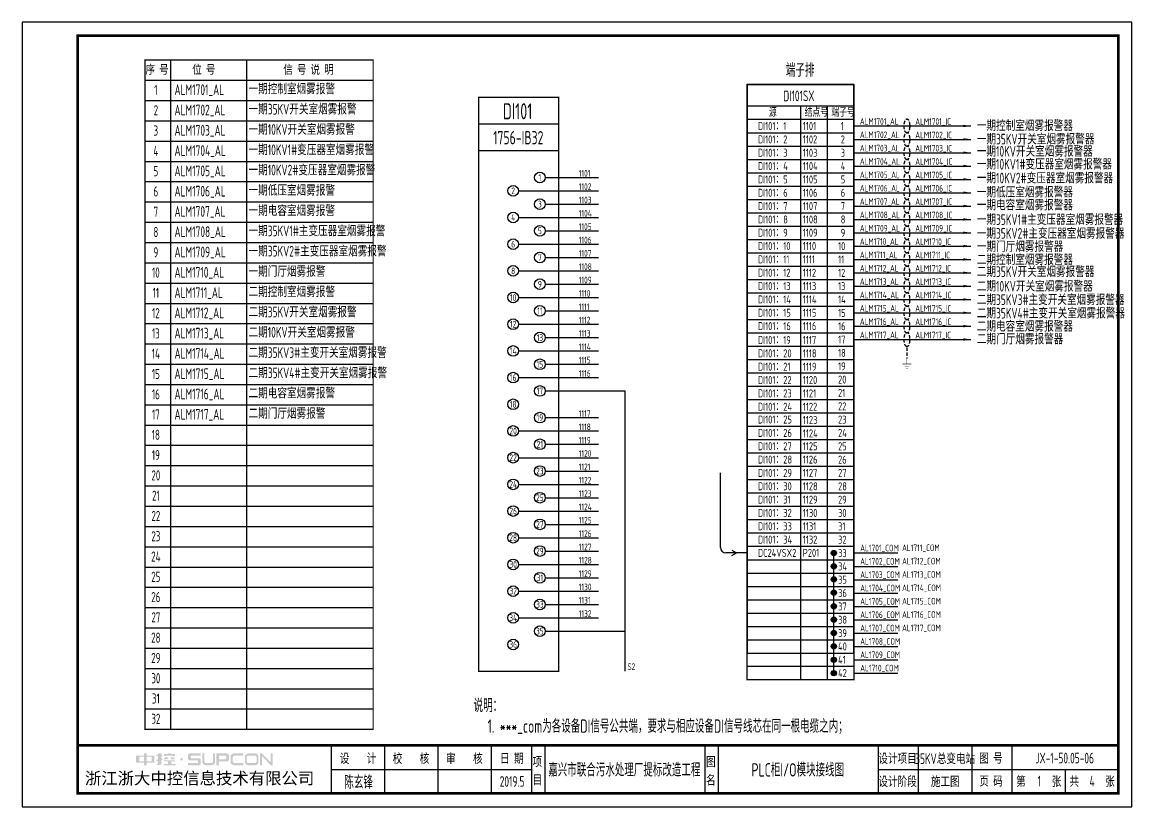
# Model space of a CAD drawing. Header units: millimetres. Extents: x 30557 to 235556, y -116603 to -73383.
# Drawn here: x 206450 to 210608, y -79651 to -76711 of the extents above; entities that cross this region are included whole.
import ezdxf
from ezdxf.enums import TextEntityAlignment as Align

# ---------------------------------------------------------------- set-up
doc = ezdxf.new("R2010")
doc.units = ezdxf.units.MM
doc.linetypes.add('DASHED2', pattern=[0.375, 0.25, -0.125])
doc.layers.add('1', color=3, linetype='Continuous')
doc.layers.add('符号层', color=3, linetype='Continuous')
doc.layers.add('_Drawing', color=7, linetype='Continuous', lineweight=25)
doc.styles.add('supcon', font='sceie.shx', dxfattribs={"width": 0.75, "height": 40, "bigfont": 'sceic.shx'})
doc.styles.add('Title', font='', dxfattribs={"height": 45})
doc.styles.get('Title').set_extended_font_data('SimHei')

# ---------------------------------------------------------------- blocks, each defined once
blk = doc.blocks.new('中控·SUPCON')
at = {"linetype": 'Continuous'}
h = blk.add_hatch(color=2, dxfattribs=at)
h.dxf.hatch_style = 1
h.paths.add_polyline_path([(34, 33), (20, 33), (20, 37), (15, 37), (15, 36), (15, 33), (0, 33), (0, 20), (13, 20), (15, 20), (15, 15), (20, 15), (20, 20), (22, 20), (34, 20)])
h.paths.add_polyline_path([(20, 30), (20, 31), (29, 31), (29, 22), (20, 22)], flags=16)
h.paths.add_polyline_path([(15, 30), (15, 22), (6, 22), (6, 31), (15, 31)], flags=16)
h.paths.add_polyline_path([(47, 32), (49, 32), (49, 35), (47, 35), (47, 37), (41, 37), (41, 35), (38, 35), (38, 32), (41, 32), (41, 25.8), (38, 25), (38, 22), (41, 22.8), (41, 18.3), (39, 17), (39, 15), (47, 16), (47, 24.5), (49, 25), (49, 28), (47, 27.5)])
h.paths.add_polyline_path([(61, 30), (55, 30), (52, 28), (52, 26), (58, 26)])
h.paths.add_polyline_path([(73, 28), (71, 28), (70, 30), (64, 30), (66, 26), (73, 26)])
h.paths.add_polyline_path([(73, 36), (64.6, 36), (64.6, 37), (60.4, 37), (60.4, 36), (52, 36), (52, 32), (56.8, 32), (56.8, 33.1), (68.2, 33.1), (68.2, 32), (73, 32)])
h.paths.add_polyline_path([(66, 22), (73, 22), (73, 24), (52, 24), (52, 22), (60, 22), (60, 17), (52, 17), (52, 15), (74, 15), (74, 17), (66, 17)])
h.paths.add_polyline_path([(82.7, 26.1, 1), (87.6, 26.1, 1)])
h.paths.add_polyline_path([(118, 28), (103.5, 28, -0.414214), (102.5, 29), (102.5, 32, -0.414214), (103.5, 33), (121, 33), (121, 37), (100.5, 37, 0.414214), (97.5, 34), (97.5, 27, 0.414214), (100.5, 24), (115, 24, -0.414214), (116, 23), (116, 20, -0.414214), (115, 19), (97.5, 19), (97.5, 15), (118, 15, 0.414214), (121, 18), (121, 25, 0.414214)])
h.paths.add_polyline_path([(128, 37), (124, 37), (124, 36), (124, 21, 0.414214), (130, 15), (142, 15, 0.414214), (148, 21), (148, 37), (144, 37), (144, 22, -0.414214), (141, 19), (131, 19, -0.414214), (128, 22)])
h.paths.add_polyline_path([(174, 26), (174, 33, 0.414214), (170, 37), (150, 37), (150, 36), (150, 15), (155, 15), (155, 22), (170, 22, 0.414214)])
h.paths.add_polyline_path([(167, 26), (155, 26), (155, 33), (167, 33, -0.414214), (169, 31), (169, 28, -0.414214)], flags=16)
h.paths.add_polyline_path([(201, 19), (185, 19, -0.414214), (181, 23), (181, 29, -0.414214), (185, 33), (201, 33), (201, 37), (183, 37, 0.414214), (177, 31), (177, 21, 0.414214), (183, 15), (201, 15)])
h.paths.add_polyline_path([(229, 21), (229, 31, 0.414214), (223, 37), (210, 37, 0.414214), (204, 31), (204, 21, 0.414214), (210, 15), (223, 15, 0.414214)])
h.paths.add_polyline_path([(207, 23), (207, 29, -0.414214), (211, 33), (222, 33, -0.414214), (226, 29), (226, 23, -0.414214), (222, 19), (211, 19, -0.414214)], flags=16)
h.paths.add_polyline_path([(236, 32.1), (252, 15), (256, 15), (256, 37), (252, 37), (252, 21), (236, 37), (232, 37), (232, 36), (232, 15), (236, 15)])
h = blk.add_hatch(color=2, dxfattribs=at)
h.dxf.hatch_style = 1
h.paths.add_polyline_path([(34, 33), (20, 33), (20, 37), (15, 37), (15, 36), (15, 33), (0, 33), (0, 20), (13, 20), (15, 20), (15, 15), (20, 15), (20, 20), (22, 20), (34, 20)])
h.paths.add_polyline_path([(20, 30), (20, 31), (29, 31), (29, 22), (20, 22)], flags=16)
h.paths.add_polyline_path([(15, 30), (15, 22), (6, 22), (6, 31), (15, 31)], flags=16)
h.paths.add_polyline_path([(47, 32), (49, 32), (49, 35), (47, 35), (47, 37), (41, 37), (41, 35), (38, 35), (38, 32), (41, 32), (41, 25.8), (38, 25), (38, 22), (41, 22.8), (41, 18.3), (39, 17), (39, 15), (47, 16), (47, 24.5), (49, 25), (49, 28), (47, 27.5)])
h.paths.add_polyline_path([(61, 30), (55, 30), (52, 28), (52, 26), (58, 26)])
h.paths.add_polyline_path([(73, 28), (71, 28), (70, 30), (64, 30), (66, 26), (73, 26)])
h.paths.add_polyline_path([(73, 36), (64.6, 36), (64.6, 37), (60.4, 37), (60.4, 36), (52, 36), (52, 32), (56.8, 32), (56.8, 33.1), (68.2, 33.1), (68.2, 32), (73, 32)])
h.paths.add_polyline_path([(66, 22), (73, 22), (73, 24), (52, 24), (52, 22), (60, 22), (60, 17), (52, 17), (52, 15), (74, 15), (74, 17), (66, 17)])
h.paths.add_polyline_path([(82.7, 26.1, 1), (87.6, 26.1, 1)])
h.paths.add_polyline_path([(118, 28), (103.5, 28, -0.414214), (102.5, 29), (102.5, 32, -0.414214), (103.5, 33), (121, 33), (121, 37), (100.5, 37, 0.414214), (97.5, 34), (97.5, 27, 0.414214), (100.5, 24), (115, 24, -0.414214), (116, 23), (116, 20, -0.414214), (115, 19), (97.5, 19), (97.5, 15), (118, 15, 0.414214), (121, 18), (121, 25, 0.414214)])
h.paths.add_polyline_path([(128, 37), (124, 37), (124, 36), (124, 21, 0.414214), (130, 15), (142, 15, 0.414214), (148, 21), (148, 37), (144, 37), (144, 22, -0.414214), (141, 19), (131, 19, -0.414214), (128, 22)])
h.paths.add_polyline_path([(174, 26), (174, 33, 0.414214), (170, 37), (150, 37), (150, 36), (150, 15), (155, 15), (155, 22), (170, 22, 0.414214)])
h.paths.add_polyline_path([(167, 26), (155, 26), (155, 33), (167, 33, -0.414214), (169, 31), (169, 28, -0.414214)], flags=16)
h.paths.add_polyline_path([(201, 19), (185, 19, -0.414214), (181, 23), (181, 29, -0.414214), (185, 33), (201, 33), (201, 37), (183, 37, 0.414214), (177, 31), (177, 21, 0.414214), (183, 15), (201, 15)])
h.paths.add_polyline_path([(229, 21), (229, 31, 0.414214), (223, 37), (210, 37, 0.414214), (204, 31), (204, 21, 0.414214), (210, 15), (223, 15, 0.414214)])
h.paths.add_polyline_path([(207, 23), (207, 29, -0.414214), (211, 33), (222, 33, -0.414214), (226, 29), (226, 23, -0.414214), (222, 19), (211, 19, -0.414214)], flags=16)
h.paths.add_polyline_path([(236, 32.1), (252, 15), (256, 15), (256, 37), (252, 37), (252, 21), (236, 37), (232, 37), (232, 36), (232, 15), (236, 15)])
h = blk.add_hatch(color=2, dxfattribs=at)
h.dxf.hatch_style = 1
h.paths.add_polyline_path([(34, 33), (20, 33), (20, 37), (15, 37), (15, 36), (15, 33), (0, 33), (0, 20), (13, 20), (15, 20), (15, 15), (20, 15), (20, 20), (22, 20), (34, 20)])
h.paths.add_polyline_path([(20, 30), (20, 31), (29, 31), (29, 22), (20, 22)], flags=16)
h.paths.add_polyline_path([(15, 30), (15, 22), (6, 22), (6, 31), (15, 31)], flags=16)
h.paths.add_polyline_path([(47, 32), (49, 32), (49, 35), (47, 35), (47, 37), (41, 37), (41, 35), (38, 35), (38, 32), (41, 32), (41, 25.8), (38, 25), (38, 22), (41, 22.8), (41, 18.3), (39, 17), (39, 15), (47, 16), (47, 24.5), (49, 25), (49, 28), (47, 27.5)])
h.paths.add_polyline_path([(61, 30), (55, 30), (52, 28), (52, 26), (58, 26)])
h.paths.add_polyline_path([(73, 28), (71, 28), (70, 30), (64, 30), (66, 26), (73, 26)])
h.paths.add_polyline_path([(73, 36), (64.6, 36), (64.6, 37), (60.4, 37), (60.4, 36), (52, 36), (52, 32), (56.8, 32), (56.8, 33.1), (68.2, 33.1), (68.2, 32), (73, 32)])
h.paths.add_polyline_path([(66, 22), (73, 22), (73, 24), (52, 24), (52, 22), (60, 22), (60, 17), (52, 17), (52, 15), (74, 15), (74, 17), (66, 17)])
h.paths.add_polyline_path([(82.7, 26.1, 1), (87.6, 26.1, 1)])
h.paths.add_polyline_path([(118, 28), (103.5, 28, -0.414214), (102.5, 29), (102.5, 32, -0.414214), (103.5, 33), (121, 33), (121, 37), (100.5, 37, 0.414214), (97.5, 34), (97.5, 27, 0.414214), (100.5, 24), (115, 24, -0.414214), (116, 23), (116, 20, -0.414214), (115, 19), (97.5, 19), (97.5, 15), (118, 15, 0.414214), (121, 18), (121, 25, 0.414214)])
h.paths.add_polyline_path([(128, 37), (124, 37), (124, 36), (124, 21, 0.414214), (130, 15), (142, 15, 0.414214), (148, 21), (148, 37), (144, 37), (144, 22, -0.414214), (141, 19), (131, 19, -0.414214), (128, 22)])
h.paths.add_polyline_path([(174, 26), (174, 33, 0.414214), (170, 37), (150, 37), (150, 36), (150, 15), (155, 15), (155, 22), (170, 22, 0.414214)])
h.paths.add_polyline_path([(167, 26), (155, 26), (155, 33), (167, 33, -0.414214), (169, 31), (169, 28, -0.414214)], flags=16)
h.paths.add_polyline_path([(201, 19), (185, 19, -0.414214), (181, 23), (181, 29, -0.414214), (185, 33), (201, 33), (201, 37), (183, 37, 0.414214), (177, 31), (177, 21, 0.414214), (183, 15), (201, 15)])
h.paths.add_polyline_path([(229, 21), (229, 31, 0.414214), (223, 37), (210, 37, 0.414214), (204, 31), (204, 21, 0.414214), (210, 15), (223, 15, 0.414214)])
h.paths.add_polyline_path([(207, 23), (207, 29, -0.414214), (211, 33), (222, 33, -0.414214), (226, 29), (226, 23, -0.414214), (222, 19), (211, 19, -0.414214)], flags=16)
h.paths.add_polyline_path([(236, 32.1), (252, 15), (256, 15), (256, 37), (252, 37), (252, 21), (236, 37), (232, 37), (232, 36), (232, 15), (236, 15)])
h = blk.add_hatch(color=2, dxfattribs=at)
h.dxf.hatch_style = 1
h.paths.add_polyline_path([(34, 33), (20, 33), (20, 37), (15, 37), (15, 36), (15, 33), (0, 33), (0, 20), (13, 20), (15, 20), (15, 15), (20, 15), (20, 20), (22, 20), (34, 20)])
h.paths.add_polyline_path([(20, 30), (20, 31), (29, 31), (29, 22), (20, 22)], flags=16)
h.paths.add_polyline_path([(15, 30), (15, 22), (6, 22), (6, 31), (15, 31)], flags=16)
h.paths.add_polyline_path([(47, 32), (49, 32), (49, 35), (47, 35), (47, 37), (41, 37), (41, 35), (38, 35), (38, 32), (41, 32), (41, 25.8), (38, 25), (38, 22), (41, 22.8), (41, 18.3), (39, 17), (39, 15), (47, 16), (47, 24.5), (49, 25), (49, 28), (47, 27.5)])
h.paths.add_polyline_path([(61, 30), (55, 30), (52, 28), (52, 26), (58, 26)])
h.paths.add_polyline_path([(73, 28), (71, 28), (70, 30), (64, 30), (66, 26), (73, 26)])
h.paths.add_polyline_path([(73, 36), (64.6, 36), (64.6, 37), (60.4, 37), (60.4, 36), (52, 36), (52, 32), (56.8, 32), (56.8, 33.1), (68.2, 33.1), (68.2, 32), (73, 32)])
h.paths.add_polyline_path([(66, 22), (73, 22), (73, 24), (52, 24), (52, 22), (60, 22), (60, 17), (52, 17), (52, 15), (74, 15), (74, 17), (66, 17)])
h.paths.add_polyline_path([(82.7, 26.1, 1), (87.6, 26.1, 1)])
h.paths.add_polyline_path([(118, 28), (103.5, 28, -0.414214), (102.5, 29), (102.5, 32, -0.414214), (103.5, 33), (121, 33), (121, 37), (100.5, 37, 0.414214), (97.5, 34), (97.5, 27, 0.414214), (100.5, 24), (115, 24, -0.414214), (116, 23), (116, 20, -0.414214), (115, 19), (97.5, 19), (97.5, 15), (118, 15, 0.414214), (121, 18), (121, 25, 0.414214)])
h.paths.add_polyline_path([(128, 37), (124, 37), (124, 36), (124, 21, 0.414214), (130, 15), (142, 15, 0.414214), (148, 21), (148, 37), (144, 37), (144, 22, -0.414214), (141, 19), (131, 19, -0.414214), (128, 22)])
h.paths.add_polyline_path([(174, 26), (174, 33, 0.414214), (170, 37), (150, 37), (150, 36), (150, 15), (155, 15), (155, 22), (170, 22, 0.414214)])
h.paths.add_polyline_path([(167, 26), (155, 26), (155, 33), (167, 33, -0.414214), (169, 31), (169, 28, -0.414214)], flags=16)
h.paths.add_polyline_path([(201, 19), (185, 19, -0.414214), (181, 23), (181, 29, -0.414214), (185, 33), (201, 33), (201, 37), (183, 37, 0.414214), (177, 31), (177, 21, 0.414214), (183, 15), (201, 15)])
h.paths.add_polyline_path([(229, 21), (229, 31, 0.414214), (223, 37), (210, 37, 0.414214), (204, 31), (204, 21, 0.414214), (210, 15), (223, 15, 0.414214)])
h.paths.add_polyline_path([(207, 23), (207, 29, -0.414214), (211, 33), (222, 33, -0.414214), (226, 29), (226, 23, -0.414214), (222, 19), (211, 19, -0.414214)], flags=16)
h.paths.add_polyline_path([(236, 32.1), (252, 15), (256, 15), (256, 37), (252, 37), (252, 21), (236, 37), (232, 37), (232, 36), (232, 15), (236, 15)])
h = blk.add_hatch(color=2, dxfattribs=at)
h.dxf.hatch_style = 1
h.paths.add_polyline_path([(34, 33), (20, 33), (20, 37), (15, 37), (15, 36), (15, 33), (0, 33), (0, 20), (13, 20), (15, 20), (15, 15), (20, 15), (20, 20), (22, 20), (34, 20)])
h.paths.add_polyline_path([(20, 30), (20, 31), (29, 31), (29, 22), (20, 22)], flags=16)
h.paths.add_polyline_path([(15, 30), (15, 22), (6, 22), (6, 31), (15, 31)], flags=16)
h.paths.add_polyline_path([(47, 32), (49, 32), (49, 35), (47, 35), (47, 37), (41, 37), (41, 35), (38, 35), (38, 32), (41, 32), (41, 25.8), (38, 25), (38, 22), (41, 22.8), (41, 18.3), (39, 17), (39, 15), (47, 16), (47, 24.5), (49, 25), (49, 28), (47, 27.5)])
h.paths.add_polyline_path([(61, 30), (55, 30), (52, 28), (52, 26), (58, 26)])
h.paths.add_polyline_path([(73, 28), (71, 28), (70, 30), (64, 30), (66, 26), (73, 26)])
h.paths.add_polyline_path([(73, 36), (64.6, 36), (64.6, 37), (60.4, 37), (60.4, 36), (52, 36), (52, 32), (56.8, 32), (56.8, 33.1), (68.2, 33.1), (68.2, 32), (73, 32)])
h.paths.add_polyline_path([(66, 22), (73, 22), (73, 24), (52, 24), (52, 22), (60, 22), (60, 17), (52, 17), (52, 15), (74, 15), (74, 17), (66, 17)])
h.paths.add_polyline_path([(82.7, 26.1, 1), (87.6, 26.1, 1)])
h.paths.add_polyline_path([(118, 28), (103.5, 28, -0.414214), (102.5, 29), (102.5, 32, -0.414214), (103.5, 33), (121, 33), (121, 37), (100.5, 37, 0.414214), (97.5, 34), (97.5, 27, 0.414214), (100.5, 24), (115, 24, -0.414214), (116, 23), (116, 20, -0.414214), (115, 19), (97.5, 19), (97.5, 15), (118, 15, 0.414214), (121, 18), (121, 25, 0.414214)])
h.paths.add_polyline_path([(128, 37), (124, 37), (124, 36), (124, 21, 0.414214), (130, 15), (142, 15, 0.414214), (148, 21), (148, 37), (144, 37), (144, 22, -0.414214), (141, 19), (131, 19, -0.414214), (128, 22)])
h.paths.add_polyline_path([(174, 26), (174, 33, 0.414214), (170, 37), (150, 37), (150, 36), (150, 15), (155, 15), (155, 22), (170, 22, 0.414214)])
h.paths.add_polyline_path([(167, 26), (155, 26), (155, 33), (167, 33, -0.414214), (169, 31), (169, 28, -0.414214)], flags=16)
h.paths.add_polyline_path([(201, 19), (185, 19, -0.414214), (181, 23), (181, 29, -0.414214), (185, 33), (201, 33), (201, 37), (183, 37, 0.414214), (177, 31), (177, 21, 0.414214), (183, 15), (201, 15)])
h.paths.add_polyline_path([(229, 21), (229, 31, 0.414214), (223, 37), (210, 37, 0.414214), (204, 31), (204, 21, 0.414214), (210, 15), (223, 15, 0.414214)])
h.paths.add_polyline_path([(207, 23), (207, 29, -0.414214), (211, 33), (222, 33, -0.414214), (226, 29), (226, 23, -0.414214), (222, 19), (211, 19, -0.414214)], flags=16)
h.paths.add_polyline_path([(236, 32.1), (252, 15), (256, 15), (256, 37), (252, 37), (252, 21), (236, 37), (232, 37), (232, 36), (232, 15), (236, 15)])
h = blk.add_hatch(color=2, dxfattribs=at)
h.dxf.hatch_style = 1
h.paths.add_polyline_path([(34, 33), (20, 33), (20, 37), (15, 37), (15, 36), (15, 33), (0, 33), (0, 20), (13, 20), (15, 20), (15, 15), (20, 15), (20, 20), (22, 20), (34, 20)])
h.paths.add_polyline_path([(20, 30), (20, 31), (29, 31), (29, 22), (20, 22)], flags=16)
h.paths.add_polyline_path([(15, 30), (15, 22), (6, 22), (6, 31), (15, 31)], flags=16)
h.paths.add_polyline_path([(47, 32), (49, 32), (49, 35), (47, 35), (47, 37), (41, 37), (41, 35), (38, 35), (38, 32), (41, 32), (41, 25.8), (38, 25), (38, 22), (41, 22.8), (41, 18.3), (39, 17), (39, 15), (47, 16), (47, 24.5), (49, 25), (49, 28), (47, 27.5)])
h.paths.add_polyline_path([(61, 30), (55, 30), (52, 28), (52, 26), (58, 26)])
h.paths.add_polyline_path([(73, 28), (71, 28), (70, 30), (64, 30), (66, 26), (73, 26)])
h.paths.add_polyline_path([(73, 36), (64.6, 36), (64.6, 37), (60.4, 37), (60.4, 36), (52, 36), (52, 32), (56.8, 32), (56.8, 33.1), (68.2, 33.1), (68.2, 32), (73, 32)])
h.paths.add_polyline_path([(66, 22), (73, 22), (73, 24), (52, 24), (52, 22), (60, 22), (60, 17), (52, 17), (52, 15), (74, 15), (74, 17), (66, 17)])
h.paths.add_polyline_path([(82.7, 26.1, 1), (87.6, 26.1, 1)])
h.paths.add_polyline_path([(118, 28), (103.5, 28, -0.414214), (102.5, 29), (102.5, 32, -0.414214), (103.5, 33), (121, 33), (121, 37), (100.5, 37, 0.414214), (97.5, 34), (97.5, 27, 0.414214), (100.5, 24), (115, 24, -0.414214), (116, 23), (116, 20, -0.414214), (115, 19), (97.5, 19), (97.5, 15), (118, 15, 0.414214), (121, 18), (121, 25, 0.414214)])
h.paths.add_polyline_path([(128, 37), (124, 37), (124, 36), (124, 21, 0.414214), (130, 15), (142, 15, 0.414214), (148, 21), (148, 37), (144, 37), (144, 22, -0.414214), (141, 19), (131, 19, -0.414214), (128, 22)])
h.paths.add_polyline_path([(174, 26), (174, 33, 0.414214), (170, 37), (150, 37), (150, 36), (150, 15), (155, 15), (155, 22), (170, 22, 0.414214)])
h.paths.add_polyline_path([(167, 26), (155, 26), (155, 33), (167, 33, -0.414214), (169, 31), (169, 28, -0.414214)], flags=16)
h.paths.add_polyline_path([(201, 19), (185, 19, -0.414214), (181, 23), (181, 29, -0.414214), (185, 33), (201, 33), (201, 37), (183, 37, 0.414214), (177, 31), (177, 21, 0.414214), (183, 15), (201, 15)])
h.paths.add_polyline_path([(229, 21), (229, 31, 0.414214), (223, 37), (210, 37, 0.414214), (204, 31), (204, 21, 0.414214), (210, 15), (223, 15, 0.414214)])
h.paths.add_polyline_path([(207, 23), (207, 29, -0.414214), (211, 33), (222, 33, -0.414214), (226, 29), (226, 23, -0.414214), (222, 19), (211, 19, -0.414214)], flags=16)
h.paths.add_polyline_path([(236, 32.1), (252, 15), (256, 15), (256, 37), (252, 37), (252, 21), (236, 37), (232, 37), (232, 36), (232, 15), (236, 15)])
blk = doc.blocks.new('supcon图框')
at = {"linetype": 'Continuous'}
for p, q in [((6145.7, 4361.7), (1987.7, 4361.7)), ((1987.7, 4361.7), (1987.7, 1421.7)), ((6145.7, 1421.7), (6145.7, 4361.7)), ((1987.7, 1421.7), (6145.7, 1421.7))]:
    blk.add_line(p, q, dxfattribs=at)
for p, q in [((3145.7, 1651.7), (3145.7, 1471.7)), ((3345.7, 1651.7), (3345.7, 1471.7)), ((3545.7, 1651.7), (3545.7, 1471.7)), ((3745.7, 1651.7), (3745.7, 1471.7)), ((3895.7, 1651.7), (3895.7, 1471.7)), ((3945.7, 1651.7), (3945.7, 1471.7)), ((4545.7, 1651.7), (4545.7, 1471.7)), ((4595.7, 1651.7), (4595.7, 1471.7)), ((5195.7, 1651.7), (5195.7, 1471.7)), ((5345.7, 1651.7), (5345.7, 1471.7)), ((5545.7, 1651.7), (5545.7, 1471.7)), ((5695.7, 1651.7), (5695.7, 1471.7)), ((3145.7, 1561.7), (3895.7, 1561.7)), ((5195.7, 1561.7), (6095.7, 1561.7)), ((5895.7, 1561.7), (5895.7, 1471.7))]:
    blk.add_line(p, q)
at = {"linetype": 'Continuous', "const_width": 10}
blk.add_lwpolyline([(2195.7, 4311.7), (6095.7, 4311.7), (6095.7, 1471.7), (2195.7, 1471.7)], close=True, dxfattribs=at)
blk.add_lwpolyline([(2195.7, 1651.7), (6095.7, 1651.7)], dxfattribs=at)
at = {"linetype": 'Continuous', "xscale": 2, "yscale": 2, "zscale": 2}
blk.add_blockref('中控·SUPCON', (2414.6, 1547.7), dxfattribs=at)
at = {"style": 'supcon', "width": 0.75}
for s, p in [('设    计', (3246.2, 1604.2)), ('校    核', (3444.8, 1604.2)), ('审    核', (3644.5, 1604.2)), ('日 期', (3822.5, 1604.2)), ('设计项目', (5268, 1604.2)), ('图 号', (5618, 1604.2)), ('项', (3918.2, 1590.7)), ('图', (4568.2, 1590.7)), ('目', (3918.2, 1522.9)), ('名', (4568.2, 1522.9)), ('设计阶段', (5268, 1518.1)), ('施工图', (5446.5, 1518.1)), ('页 码', (5618, 1518.1)), ('第      张', (5797, 1518.1)), ('共      张', (5997, 1518.1))]:
    blk.add_text(s, height=40, dxfattribs=at).set_placement(p, align=Align.MIDDLE)
at = {"style": 'Title'}
blk.add_text('浙江浙大中控信息技术有限公司', height=45, dxfattribs=at).set_placement((2222.8, 1506.2))
blk = doc.blocks.new('DI端子_42')
at = {"lineweight": -3}
h = blk.add_hatch(color=256, dxfattribs=at)
h.dxf.hatch_style = 1
h.paths.add_polyline_path([(10680.5, 453.6, 1), (10660.5, 453.6, 1)])
h = blk.add_hatch(color=256, dxfattribs=at)
h.dxf.hatch_style = 1
h.paths.add_polyline_path([(10680.5, 403.6, 1), (10660.5, 403.6, 1)])
h = blk.add_hatch(color=256, dxfattribs=at)
h.dxf.hatch_style = 1
h.paths.add_polyline_path([(10680.5, 354.9, 1), (10660.5, 354.9, 1)])
h = blk.add_hatch(color=256, dxfattribs=at)
h.dxf.hatch_style = 1
h.paths.add_polyline_path([(10680.5, 304.9, 1), (10660.5, 304.9, 1)])
h = blk.add_hatch(color=256, dxfattribs=at)
h.dxf.hatch_style = 1
h.paths.add_polyline_path([(10680.5, 254.2, 1), (10660.5, 254.2, 1)])
h = blk.add_hatch(color=256, dxfattribs=at)
h.dxf.hatch_style = 1
h.paths.add_polyline_path([(10680.5, 204.2, 1), (10660.5, 204.2, 1)])
h = blk.add_hatch(color=256, dxfattribs=at)
h.dxf.hatch_style = 1
h.paths.add_polyline_path([(10680.5, 153.8, 1), (10660.5, 153.8, 1)])
h = blk.add_hatch(color=256, dxfattribs=at)
h.dxf.hatch_style = 1
h.paths.add_polyline_path([(10680.5, 103.8, 1), (10660.5, 103.8, 1)])
h = blk.add_hatch(color=256, dxfattribs=at)
h.dxf.hatch_style = 1
h.paths.add_polyline_path([(10680.5, 53.5, 1), (10660.5, 53.5, 1)])
h = blk.add_hatch(color=256, dxfattribs=at)
h.dxf.hatch_style = 1
h.paths.add_polyline_path([(10680.5, 3.5, 1), (10660.5, 3.5, 1)])
for p, q in [((10345.5, 2208.8), (10345.5, 78.8)), ((10745.5, 2208.8), (10345.5, 2208.8)), ((10745.5, 78.8), (10745.5, 2208.8)), ((10545.5, 2128.8), (10545.5, 78.8)), ((10645.5, 2128.8), (10645.5, 78.8)), ((10345.5, 2078.8), (10745.5, 2078.8)), ((10345.5, 2028.8), (10745.5, 2028.8)), ((10345.5, 1978.8), (10745.5, 1978.8)), ((10345.5, 1928.8), (10745.5, 1928.8)), ((10345.5, 1878.8), (10745.5, 1878.8)), ((10345.5, 1828.8), (10745.5, 1828.8)), ((10345.5, 1778.8), (10745.5, 1778.8)), ((10345.5, 1728.8), (10745.5, 1728.8)), ((10345.5, 1678.8), (10745.5, 1678.8)), ((10345.5, 1628.8), (10745.5, 1628.8)), ((10345.5, 1578.8), (10745.5, 1578.8)), ((10345.5, 1528.8), (10745.5, 1528.8)), ((10345.5, 1478.8), (10745.5, 1478.8)), ((10345.5, 1428.8), (10745.5, 1428.8)), ((10345.5, 1378.8), (10745.5, 1378.8)), ((10345.5, 1328.8), (10745.5, 1328.8)), ((10345.5, 1278.8), (10745.5, 1278.8)), ((10345.5, 1228.8), (10745.5, 1228.8)), ((10345.5, 1178.8), (10745.5, 1178.8)), ((10345.5, 1128.8), (10745.5, 1128.8)), ((10345.5, 1078.8), (10745.5, 1078.8)), ((10345.5, 1028.8), (10745.5, 1028.8)), ((10345.5, 978.8), (10745.5, 978.8)), ((10345.5, 928.8), (10745.5, 928.8)), ((10345.5, 878.8), (10745.5, 878.8)), ((10345.5, 828.8), (10745.5, 828.8)), ((10345.5, 778.8), (10745.5, 778.8)), ((10345.5, 728.8), (10745.5, 728.8)), ((10345.5, 678.8), (10745.5, 678.8)), ((10345.5, 628.8), (10745.5, 628.8)), ((10345.5, 578.8), (10745.5, 578.8)), ((10345.5, 528.8), (10745.5, 528.8)), ((10345.5, 478.8), (10745.5, 478.8)), ((10345.5, 428.8), (10745.5, 428.8)), ((10345.5, 378.8), (10745.5, 378.8)), ((10345.5, 328.8), (10745.5, 328.8)), ((10345.5, 278.8), (10745.5, 278.8)), ((10345.5, 228.8), (10745.5, 228.8)), ((10345.5, 178.8), (10745.5, 178.8)), ((10345.5, 128.8), (10745.5, 128.8))]:
    blk.add_line(p, q, dxfattribs=at)
for p, q in [((10345.5, 2208.8), (10745.5, 2208.8)), ((10345.5, -21.2), (10345.5, 2208.8)), ((10745.5, 2208.8), (10745.5, -21.2)), ((10670, 2.9), (10670, 454.3)), ((10345.5, 78.8), (10745.5, 78.8)), ((10345.5, 28.8), (10345.5, 78.8)), ((10545.5, 78.8), (10545.5, -21.2)), ((10645.5, 78.8), (10645.5, -21.2)), ((10745.5, 78.8), (10745.5, 28.8)), ((10745.5, 28.8), (10345.5, 28.8)), ((10345.5, -21.2), (10345.5, 28.8)), ((10745.5, 28.8), (10745.5, -21.2)), ((10745.5, -21.2), (10345.5, -21.2)), ((10745.5, -21.2), (10345.5, -21.2))]:
    blk.add_line(p, q)
at = {"const_width": 5}
blk.add_lwpolyline([(10345.5, 2208.8), (10745.5, 2208.8), (10745.5, -21.2), (10345.5, -21.2), (10345.5, 2208.8)], dxfattribs=at)
at = {"lineweight": -3, "const_width": 5}
blk.add_lwpolyline([(10345.5, 2128.8), (10745.5, 2128.8)], dxfattribs=at)
at = {"lineweight": -3}
for centre in [(10670.5, 453.6), (10670.5, 403.6), (10670.5, 354.9), (10670.5, 304.9), (10670.5, 254.2), (10670.5, 204.2), (10670.5, 153.8), (10670.5, 103.8), (10670.5, 53.5), (10670.5, 3.5)]:
    blk.add_circle(centre, 10, dxfattribs=at)
at = {"color": 7, "style": 'supcon', "width": 0.75}
for s, p in [('源', (10427.3, 2088.6)), ('结点号', (10561.2, 2088.6)), ('端子号', (10661.2, 2088.6)), ('1', (10696.4, 2038.6)), ('2', (10696.4, 1988.6)), ('3', (10696.4, 1938.6)), ('4', (10696.4, 1888.6)), ('5', (10696.4, 1838.6)), ('6', (10696.4, 1788.6)), ('7', (10696.4, 1738.6)), ('8', (10696.4, 1688.6)), ('9', (10696.4, 1638.6)), ('10', (10686.4, 1588.6)), ('11', (10686.4, 1538.6)), ('12', (10686.4, 1488.6)), ('13', (10686.4, 1438.6)), ('14', (10686.4, 1388.6)), ('15', (10686.4, 1338.6)), ('16', (10686.4, 1288.6)), ('17', (10686.4, 1238.6)), ('18', (10686.4, 1188.6)), ('19', (10686.4, 1138.6)), ('20', (10686.4, 1088.6)), ('21', (10686.4, 1038.6)), ('22', (10686.4, 988.6)), ('23', (10686.4, 938.6)), ('24', (10686.4, 888.6)), ('25', (10686.4, 838.6)), ('26', (10686.4, 788.6)), ('27', (10686.4, 738.6)), ('28', (10686.4, 688.6)), ('29', (10686.4, 638.6)), ('30', (10686.4, 588.6)), ('31', (10686.4, 538.6)), ('32', (10686.4, 488.6)), ('33', (10686.4, 438.6)), ('34', (10686.4, 388.6)), ('35', (10686.4, 338.6)), ('36', (10686.4, 288.6)), ('37', (10686.4, 238.6)), ('38', (10686.4, 188.6)), ('39', (10686.4, 138.6)), ('40', (10686.4, 88.6)), ('41', (10686.4, 38.6)), ('42', (10686.4, -11.2))]:
    blk.add_text(s, height=30, dxfattribs=at).set_placement(p)
blk = doc.blocks.new('1756-IB32')
at = {"linetype": 'Continuous'}
for p, q in [((13409.3, 32239.5), (13609.3, 32239.5)), ((13309.3, 32189.5), (13609.3, 32189.5)), ((13409.3, 32139.5), (13609.3, 32139.5)), ((13309.3, 32089.5), (13609.3, 32089.5)), ((13409.3, 32039.5), (13609.3, 32039.5)), ((13309.3, 31989.5), (13609.3, 31989.5)), ((13409.3, 31939.5), (13609.3, 31939.5)), ((13309.3, 31889.5), (13609.3, 31889.5)), ((13409.3, 31839.5), (13609.3, 31839.5)), ((13309.3, 31789.5), (13609.3, 31789.5)), ((13409.3, 31739.5), (13609.3, 31739.5)), ((13309.3, 31689.5), (13609.3, 31689.5)), ((13409.3, 31639.5), (13609.3, 31639.5)), ((13309.3, 31589.5), (13609.3, 31589.5)), ((13409.3, 31539.5), (13609.3, 31539.5)), ((13309.3, 31489.5), (13609.3, 31489.5)), ((13409.3, 31339.5), (13609.3, 31339.5)), ((13309.3, 31289.5), (13609.3, 31289.5)), ((13409.3, 31239.5), (13609.3, 31239.5)), ((13309.3, 31189.5), (13609.3, 31189.5)), ((13409.3, 31139.5), (13609.3, 31139.5)), ((13309.3, 31089.5), (13609.3, 31089.5)), ((13409.3, 31039.5), (13609.3, 31039.5)), ((13309.3, 30989.5), (13609.3, 30989.5)), ((13409.3, 30939.5), (13609.3, 30939.5)), ((13309.3, 30889.5), (13609.3, 30889.5)), ((13409.3, 30839.5), (13609.3, 30839.5)), ((13309.3, 30789.5), (13609.3, 30789.5)), ((13409.3, 30739.5), (13609.3, 30739.5)), ((13309.3, 30689.5), (13609.3, 30689.5)), ((13409.3, 30639.5), (13609.3, 30639.5)), ((13309.3, 30589.5), (13609.3, 30589.5))]:
    blk.add_line(p, q, dxfattribs=at)
at = {"color": 5, "linetype": 'Continuous'}
for p, q in [((13409.3, 31439.5), (13709.3, 31439.5)), ((13709.3, 30389.5), (13709.3, 31439.5)), ((13409.3, 30539.5), (13709.3, 30539.5))]:
    blk.add_line(p, q, dxfattribs=at)
at = {"linetype": 'Continuous', "const_width": 5}
blk.add_lwpolyline([(13159.3, 32539.5), (13459.3, 32539.5), (13459.3, 30389.5), (13159.3, 30389.5)], close=True, dxfattribs=at)
for points in [[(13159.3, 32439.5), (13459.3, 32439.5)], [(13159.3, 32339.5), (13459.3, 32339.5)]]:
    blk.add_lwpolyline(points, dxfattribs=at)
at = {"lineweight": -3}
for centre in [(13389.3, 32239.5), (13289.3, 32189.5), (13389.3, 32139.5), (13289.3, 32089.5), (13389.3, 32039.5), (13289.3, 31989.5), (13389.3, 31939.5), (13289.3, 31889.5), (13389.3, 31839.5), (13289.3, 31789.5), (13389.3, 31739.5), (13289.3, 31689.5), (13389.3, 31639.5), (13289.3, 31589.5), (13389.3, 31539.5), (13289.3, 31489.5), (13389.3, 31439.5), (13289.3, 31389.5), (13389.3, 31339.5), (13289.3, 31289.5), (13389.3, 31239.5), (13289.3, 31189.5), (13389.3, 31139.5), (13289.3, 31089.5), (13389.3, 31039.5), (13289.3, 30989.5), (13389.3, 30939.5), (13289.3, 30889.5), (13389.3, 30839.5), (13289.3, 30789.5), (13389.3, 30739.5), (13289.3, 30689.5), (13389.3, 30639.5), (13289.3, 30589.5), (13389.3, 30539.5), (13289.3, 30489.5)]:
    blk.add_circle(centre, 20, dxfattribs=at)
at = {"color": 7, "style": 'supcon', "width": 0.75}
blk.add_text('1756-IB32', height=50, dxfattribs=at).set_placement((13308.4, 32388.6), align=Align.MIDDLE)
at = {"style": 'supcon', "width": 0.75}
for s, p in [('1', (13389.1, 32239.5)), ('2', (13289.1, 32189.5)), ('3', (13389.1, 32139.5)), ('4', (13289.1, 32089.5)), ('5', (13389.1, 32039.5)), ('6', (13289.1, 31989.5)), ('7', (13389.1, 31939.5)), ('8', (13289.1, 31889.5)), ('9', (13389.1, 31839.5)), ('10', (13289.1, 31789.5)), ('11', (13389.1, 31739.5)), ('12', (13289.1, 31689.5)), ('13', (13389.1, 31639.5)), ('14', (13289.1, 31589.5)), ('15', (13389.1, 31539.5)), ('16', (13289.1, 31489.5)), ('17', (13389.1, 31439.5)), ('18', (13289.1, 31389.5)), ('19', (13389.1, 31339.5)), ('20', (13289.1, 31289.5)), ('21', (13389.1, 31239.5)), ('22', (13289.1, 31189.5)), ('23', (13389.1, 31139.5)), ('24', (13289.1, 31089.5)), ('25', (13389.1, 31039.5)), ('26', (13289.1, 30989.5)), ('27', (13389.1, 30939.5)), ('28', (13289.1, 30889.5)), ('29', (13389.1, 30839.5)), ('30', (13289.1, 30789.5)), ('31', (13389.1, 30739.5)), ('32', (13289.1, 30689.5)), ('33', (13389.1, 30639.5)), ('34', (13289.1, 30589.5)), ('35', (13389.1, 30539.5)), ('36', (13289.1, 30489.5))]:
    blk.add_text(s, height=25, dxfattribs=at).set_placement(p, align=Align.MIDDLE)

msp = doc.modelspace()

# ---------------------------------------------------------------- linework, layer by layer
at = {"lineweight": -3}
for p, q in [((207005, -76852.3), (207005, -77612.3)), ((207290, -76852.3), (207290, -77612.3)), ((206910, -76928.3), (207765, -76928.3)), ((206910, -77004.3), (207765, -77004.3)), ((206910, -77080.3), (207765, -77080.3)), ((206910, -77156.3), (207765, -77156.3)), ((206910, -77232.3), (207765, -77232.3)), ((206910, -77308.3), (207765, -77308.3)), ((206910, -77384.3), (207765, -77384.3)), ((206910, -77460.3), (207765, -77460.3)), ((206910, -77536.3), (207765, -77536.3)), ((206910, -77612.3), (207765, -77612.3)), ((207005, -77612.3), (207005, -79360.3)), ((207290, -77612.3), (207290, -79360.3)), ((206910, -77688.3), (207765, -77688.3)), ((206910, -77764.3), (207765, -77764.3)), ((206910, -77840.3), (207765, -77840.3)), ((206910, -77916.3), (207765, -77916.3)), ((206910, -77992.3), (207765, -77992.3)), ((206910, -78068.3), (207765, -78068.3)), ((206910, -78144.3), (207765, -78144.3)), ((206910, -78220.3), (207765, -78220.3)), ((206910, -78296.3), (207765, -78296.3)), ((206910, -78372.3), (207765, -78372.3)), ((206910, -78448.3), (207765, -78448.3)), ((206910, -78524.3), (207765, -78524.3)), ((206910, -78600.3), (207765, -78600.3)), ((206910, -78676.3), (207765, -78676.3)), ((206910, -78752.3), (207765, -78752.3)), ((206910, -78828.3), (207765, -78828.3)), ((206910, -78904.3), (207765, -78904.3)), ((206910, -78980.3), (207765, -78980.3)), ((206910, -79056.3), (207765, -79056.3)), ((206910, -79132.3), (207765, -79132.3)), ((206910, -79208.3), (207765, -79208.3)), ((206910, -79284.3), (207765, -79284.3)), ((206910, -79360.3), (207765, -79360.3))]:
    msp.add_line(p, q, dxfattribs=at)
for p, q in [((209566.1, -77099.8), (209730.4, -77099.8)), ((209730.4, -77099.8), (210003.9, -77099.8)), ((209566.1, -77149.8), (209730.4, -77149.8)), ((209730.4, -77149.8), (210003.9, -77149.8)), ((209566.1, -77199.8), (209730.4, -77199.8)), ((209730.4, -77199.8), (210003.9, -77199.8)), ((209566.1, -77249.8), (209730.4, -77249.8)), ((209730.4, -77249.8), (210003.9, -77249.8)), ((209566.1, -77299.8), (209730.4, -77299.8)), ((209730.4, -77299.8), (210003.9, -77299.8)), ((209566.1, -77349.8), (209730.4, -77349.8)), ((209730.4, -77349.8), (210003.9, -77349.8)), ((209566.1, -77399.8), (209730.4, -77399.8)), ((209730.4, -77399.8), (210003.9, -77399.8)), ((209566.1, -77449.8), (209730.4, -77449.8)), ((209730.4, -77449.8), (210003.9, -77449.8)), ((209566.1, -77499.8), (209730.4, -77499.8)), ((209730.4, -77499.8), (210003.9, -77499.8)), ((209566.1, -77549.8), (209730.4, -77549.8)), ((209730.4, -77549.8), (210003.9, -77549.8)), ((209566.1, -77599.8), (209730.4, -77599.8)), ((209730.4, -77599.8), (210003.9, -77599.8)), ((209566.1, -77649.8), (209730.4, -77649.8)), ((209730.4, -77649.8), (210003.9, -77649.8)), ((209566.1, -77699.8), (209730.4, -77699.8)), ((209730.4, -77699.8), (210003.9, -77699.8)), ((209566.1, -77749.8), (209730.4, -77749.8)), ((209730.4, -77749.8), (210003.9, -77749.8)), ((209566.1, -77799.8), (209730.4, -77799.8)), ((209730.4, -77799.8), (210003.9, -77799.8)), ((209566.1, -77849.8), (209730.4, -77849.8)), ((209730.4, -77849.8), (210003.9, -77849.8)), ((209566.1, -77899.8), (209730.4, -77899.8)), ((209730.4, -77899.8), (210003.9, -77899.8)), ((209566.1, -78699.8), (209730.4, -78699.8)), ((209566.1, -78749.8), (209730.4, -78749.8)), ((209566.1, -78799.8), (209730.4, -78799.8)), ((209566.1, -78849.8), (209730.4, -78849.8)), ((209566.1, -78899.8), (209730.4, -78899.8)), ((209566.1, -78949.8), (209730.4, -78949.8)), ((209566.1, -78999.8), (209730.4, -78999.8)), ((209566.1, -79049.8), (209730.4, -79049.8)), ((209566.1, -79099.8), (209730.4, -79099.8)), ((209566.1, -79149.8), (209730.4, -79149.8))]:
    msp.add_line(p, q)
at = {"color": 0, "linetype": 'DASHED2', "ltscale": 50}
msp.add_line((209765, -77929.3), (209765, -77970.6), dxfattribs=at)
at = {"color": 37, "linetype": 'Continuous'}
for p, q in [((209066.1, -78679.1), (209066.1, -78399.1)), ((209166.1, -78699.1), (209086.1, -78699.1)), ((209108.8, -78689.1), (209126.1, -78699.1)), ((209108.8, -78709.1), (209126.1, -78699.1))]:
    msp.add_line(p, q, dxfattribs=at)
at = {"lineweight": -3, "const_width": 4.75}
msp.add_lwpolyline([(206910, -76852.3), (206910, -79360.3), (207765, -79360.3), (207765, -76852.3)], close=True, dxfattribs=at)
for points in [[(210003.9, -77099.8, 0, 9, 0), (209976.2, -77099.8, 9, 9, 0)], [(210003.9, -77149.8, 0, 9, 0), (209976.2, -77149.8, 9, 9, 0)], [(210003.9, -77199.8, 0, 9, 0), (209976.2, -77199.8, 9, 9, 0)], [(210003.9, -77249.8, 0, 9, 0), (209976.2, -77249.8, 9, 9, 0)], [(210003.9, -77299.8, 0, 9, 0), (209976.2, -77299.8, 9, 9, 0)], [(210003.9, -77349.8, 0, 9, 0), (209976.2, -77349.8, 9, 9, 0)], [(210003.9, -77399.8, 0, 9, 0), (209976.2, -77399.8, 9, 9, 0)], [(210003.9, -77449.8, 0, 9, 0), (209976.2, -77449.8, 9, 9, 0)], [(210003.9, -77499.8, 0, 9, 0), (209976.2, -77499.8, 9, 9, 0)], [(210003.9, -77549.8, 0, 9, 0), (209976.2, -77549.8, 9, 9, 0)], [(210003.9, -77599.8, 0, 9, 0), (209976.2, -77599.8, 9, 9, 0)], [(210003.9, -77649.8, 0, 9, 0), (209976.2, -77649.8, 9, 9, 0)], [(210003.9, -77699.8, 0, 9, 0), (209976.2, -77699.8, 9, 9, 0)], [(210003.9, -77749.8, 0, 9, 0), (209976.2, -77749.8, 9, 9, 0)], [(210003.9, -77799.8, 0, 9, 0), (209976.2, -77799.8, 9, 9, 0)], [(210003.9, -77849.8, 0, 9, 0), (209976.2, -77849.8, 9, 9, 0)], [(210003.9, -77899.8, 0, 9, 0), (209976.2, -77899.8, 9, 9, 0)]]:
    msp.add_lwpolyline(points, format="xyseb")
at = {"color": 37, "linetype": 'Continuous'}
msp.add_arc((209086.1, -78679.1), 20, 180, 270, dxfattribs=at)
at = {"color": 0, "linetype": 'DASHED2', "ltscale": 50}
for centre in [(209765, -77099.9), (209765, -77149.9), (209765, -77199.9), (209765, -77249.9), (209765, -77299.9), (209765, -77349.9), (209765, -77399.9), (209765, -77449.9), (209765, -77499.9), (209765, -77549.9), (209765, -77599.9), (209765, -77649.9), (209765, -77699.9), (209765, -77749.9), (209765, -77799.9), (209765, -77849.9), (209765, -77899.9)]:
    msp.add_ellipse(centre, major_axis=(0, -26.4), ratio=0.394838, dxfattribs=at)
at = {"layer": '1', "color": 0, "const_width": 1.62}
for points in [[(209748, -77991.7), (209782.1, -77991.7)], [(209756.1, -78001.1), (209774.5, -78001.1)], [(209765, -77970.6), (209765, -77991.7)], [(209761.7, -78008.1), (209768.8, -78008.1)]]:
    msp.add_lwpolyline(points, dxfattribs=at)

# ---------------------------------------------------------------- block references
for name, p in [('supcon图框', (204462, -81072.6)), ('DI端子_42', (198820.6, -79153.6))]:
    msp.add_blockref(name, p)
at = {"color": 1}
msp.add_blockref('1756-IB32', (195000.4, -109532.1), dxfattribs=at)

# ---------------------------------------------------------------- texts
at = {"style": 'supcon', "width": 0.75}
for s, p in [('序 号', (206955.1, -76908)), ('位 号', (207130.2, -76908)), ('信 号 说 明', (207522.5, -76908)), ('1', (206950.6, -76984)), ('2', (206950.6, -77060)), ('3', (206950.6, -77136)), ('4', (206950.6, -77212)), ('5', (206950.6, -77288)), ('6', (206950.6, -77364)), ('7', (206950.6, -77440)), ('8', (206950.6, -77516)), ('9', (206950.6, -77592)), ('10', (206950.6, -77668)), ('11', (206950.6, -77744)), ('12', (206950.6, -77820)), ('13', (206950.6, -77896)), ('14', (206950.6, -77972)), ('15', (206950.6, -78048)), ('16', (206950.6, -78124)), ('17', (206950.6, -78200)), ('18', (206950.6, -78276)), ('19', (206950.6, -78352)), ('20', (206950.6, -78428)), ('21', (206950.6, -78504)), ('22', (206950.6, -78580)), ('23', (206950.6, -78656)), ('24', (206950.6, -78732)), ('25', (206950.6, -78808)), ('26', (206950.6, -78884)), ('27', (206950.6, -78960)), ('28', (206950.6, -79036)), ('29', (206950.6, -79112)), ('30', (206950.6, -79188)), ('31', (206950.6, -79264)), ('32', (206950.6, -79340))]:
    msp.add_text(s, height=38, dxfattribs=at).set_placement(p, align=Align.CENTER)
at = {"linetype": 'Continuous', "style": 'supcon', "width": 0.75}
for s, height, p in [('ALM1701_AL', 40, (207020.4, -76984)), ('一期控制室烟雾报警', 40, (207297.9, -76980.8)), ('ALM1702_AL', 40, (207020.4, -77060)), ('一期35KV开关室烟雾报警', 40, (207297.9, -77056.8)), ('一期10KV开关室烟雾报警', 40, (207297.9, -77132.8)), ('ALM1701_AL', 25, (209588.6, -77095.3)), ('ALM1701_IC', 25, (209796.3, -77095.8)), ('一期控制室烟雾报警器', 40, (210027, -77118.3)), ('ALM1703_AL', 40, (207020.4, -77136)), ('ALM1702_AL', 25, (209588.6, -77145.3)), ('ALM1702_IC', 25, (209796.3, -77145.8)), ('一期35KV开关室烟雾报警器', 40, (210027, -77169.1)), ('ALM1704_AL', 40, (207020.4, -77212)), ('一期10KV1#变压器室烟雾报警', 40, (207297.9, -77208.8)), ('ALM1703_AL', 25, (209588.6, -77195.3)), ('ALM1703_IC', 25, (209796.3, -77195.8)), ('一期10KV开关室烟雾报警器', 40, (210027, -77214.7)), ('ALM1705_AL', 40, (207020.4, -77288)), ('一期10KV2#变压器室烟雾报警', 40, (207297.9, -77284.8)), ('ALM1704_AL', 25, (209588.6, -77245.3)), ('ALM1704_IC', 25, (209796.3, -77245.8)), ('一期10KV1#变压器室烟雾报警器', 40, (210027, -77262.9)), ('ALM1705_AL', 25, (209588.6, -77295.3)), ('ALM1705_IC', 25, (209796.3, -77295.8)), ('一期10KV2#变压器室烟雾报警器', 40, (210027, -77314.8)), ('ALM1706_AL', 40, (207020.4, -77364)), ('一期低压室烟雾报警', 40, (207297.9, -77360.8)), ('ALM1706_AL', 25, (209588.6, -77345.3)), ('ALM1706_IC', 25, (209796.3, -77345.8)), ('一期低压室烟雾报警器', 40, (210027, -77367.7)), ('ALM1707_AL', 25, (209588.6, -77395.3)), ('ALM1707_IC', 25, (209796.3, -77395.8)), ('一期电容室烟雾报警器', 40, (210027, -77415.9)), ('ALM1707_AL', 40, (207020.4, -77440)), ('一期电容室烟雾报警', 40, (207297.9, -77436.8)), ('ALM1708_AL', 25, (209588.6, -77445.3)), ('ALM1708_IC', 25, (209796.3, -77445.8)), ('一期35KV1#主变压器室烟雾报警器', 40, (210027, -77470.4)), ('ALM1708_AL', 40, (207020.4, -77516)), ('一期35KV1#主变压器室烟雾报警', 40, (207297.9, -77512.8)), ('ALM1709_AL', 25, (209588.6, -77495.3)), ('ALM1709_IC', 25, (209796.3, -77495.8)), ('一期35KV2#主变压器室烟雾报警器', 40, (210027, -77522.2)), ('一期35KV2#主变压器室烟雾报警', 40, (207297.9, -77588.8)), ('ALM1710_AL', 25, (209588.6, -77545.3)), ('ALM1710_IC', 25, (209796.3, -77545.8)), ('一期门厅烟雾报警器', 40, (210027, -77571.4)), ('ALM1709_AL', 40, (207020.4, -77592)), ('ALM1711_AL', 25, (209588.6, -77595.3)), ('ALM1711_IC', 25, (209796.3, -77595.8)), ('二期控制室烟雾报警器', 40, (210027, -77620.5)), ('ALM1710_AL', 40, (207020.4, -77668)), ('一期门厅烟雾报警', 40, (207297.9, -77664.8)), ('ALM1712_AL', 25, (209588.6, -77645.3)), ('ALM1712_IC', 25, (209796.3, -77645.8)), ('二期35KV开关室烟雾报警器', 40, (210027, -77665.7)), ('ALM1713_AL', 25, (209588.6, -77695.3)), ('ALM1713_IC', 25, (209796.3, -77695.8)), ('ALM1711_AL', 40, (207020.4, -77744)), ('二期控制室烟雾报警', 40, (207297.9, -77740.8)), ('二期10KV开关室烟雾报警器', 40, (210027, -77720.2)), ('ALM1714_AL', 25, (209588.6, -77745.3)), ('ALM1714_IC', 25, (209796.3, -77745.8)), ('二期35KV3#主变开关室烟雾报警器', 40, (210027, -77770.7)), ('ALM1712_AL', 40, (207020.4, -77820)), ('二期35KV开关室烟雾报警', 40, (207297.9, -77816.8)), ('ALM1715_AL', 25, (209588.6, -77795.3)), ('ALM1715_IC', 25, (209796.3, -77795.8)), ('二期35KV4#主变开关室烟雾报警器', 40, (210027, -77821.2)), ('ALM1716_AL', 25, (209588.6, -77845.3)), ('ALM1716_IC', 25, (209796.3, -77845.8)), ('二期电容室烟雾报警器', 40, (210027, -77870.3)), ('ALM1713_AL', 40, (207020.4, -77896)), ('二期10KV开关室烟雾报警', 40, (207297.9, -77892.8)), ('ALM1717_AL', 25, (209588.6, -77895.3)), ('ALM1717_IC', 25, (209796.3, -77895.8)), ('二期门厅烟雾报警器', 40, (210027, -77918.1)), ('ALM1714_AL', 40, (207020.4, -77972)), ('二期35KV3#主变开关室烟雾报警', 40, (207297.9, -77968.8)), ('二期35KV4#主变开关室烟雾报警', 40, (207297.9, -78044.8)), ('ALM1715_AL', 40, (207020.4, -78048)), ('ALM1716_AL', 40, (207020.4, -78124)), ('二期电容室烟雾报警', 40, (207297.9, -78120.8)), ('ALM1717_AL', 40, (207020.4, -78200)), ('二期门厅烟雾报警', 40, (207297.9, -78196.8))]:
    msp.add_text(s, height=height, dxfattribs=at).set_placement(p)
at = {"color": 3, "style": 'supcon', "width": 0.75}
for s, height, p in [('DI101', 60, (208306.4, -77044.6)), ('35KV总变电站', 40, (209908.4, -79468.3)), ('陈玄锋', 50, (207710.5, -79555.9)), ('2019.5', 40, (208285.5, -79555.9)), ('1', 40, (210261, -79554.5)), ('4', 40, (210459, -79554.5))]:
    msp.add_text(s, height=height, dxfattribs=at).set_placement(p, align=Align.MIDDLE)
for s, p in [('DI101：1', (209206.5, -77115)), ('DI101：2', (209206.5, -77165)), ('DI101：3', (209206.5, -77215)), ('DI101：4', (209206.5, -77265)), ('DI101：5', (209206.5, -77315)), ('DI101：6', (209206.5, -77365)), ('DI101：7', (209206.5, -77415)), ('DI101：8', (209206.5, -77465)), ('DI101：9', (209206.5, -77514.6)), ('DI101：10', (209206.5, -77564.6)), ('DI101：11', (209206.5, -77614.6)), ('DI101：12', (209206.5, -77664.6)), ('DI101：13', (209206.5, -77714.6)), ('DI101：14', (209206.5, -77764.6)), ('DI101：15', (209206.5, -77814.6)), ('DI101：16', (209206.5, -77864.6)), ('DI101：19', (209206.5, -77916.7)), ('DI101：20', (209206.5, -77966.7)), ('DI101：21', (209206.5, -78016.7)), ('DI101：22', (209206.5, -78066.7)), ('DI101：23', (209206.5, -78116.7)), ('DI101：24', (209206.5, -78166.7)), ('DI101：25', (209206.5, -78214.7)), ('DI101：26', (209206.5, -78264.7)), ('DI101：27', (209206.5, -78314.7)), ('DI101：28', (209206.5, -78364.7)), ('DI101：29', (209206.5, -78414.7)), ('DI101：30', (209206.5, -78464.7)), ('DI101：31', (209206.5, -78514.7)), ('DI101：32', (209206.5, -78564.7)), ('DI101：33', (209206.5, -78614.7)), ('DI101：34', (209206.5, -78664.7))]:
    msp.add_text(s, height=30, dxfattribs=at).set_placement(p)
at = {"color": 7, "style": 'supcon', "width": 0.75}
msp.add_text('DC24VSX2', height=30, dxfattribs=at).set_placement((209206.5, -78714.3))
at = {"char_height": 25, "attachment_point": 1, "line_spacing_factor": 1.2, "style": 'supcon'}
for s, insert in [('AL1701_COM\\PAL1702_COM\\PAL1703_COM\\PAL1704_COM\\PAL1705_COM\\PAL1706_COM\\PAL1707_COM\\PAL1708_COM\\PAL1709_COM\\PAL1710_COM\\P', (209590, -78668.6)), ('AL1711_COM\\PAL1712_COM\\PAL1713_COM\\PAL1714_COM\\PAL1715_COM\\PAL1716_COM\\PAL1717_COM\\P', (209746.9, -78667.8))]:
    msp.add_mtext(s, dxfattribs=dict(at, insert=insert))
at = {"layer": '1', "style": 'supcon', "width": 0.75}
msp.add_text('DI101SX', height=40, dxfattribs=at).set_placement((209360.4, -77006.9), align=Align.CENTER)
at = {"layer": '1', "color": 3, "style": 'supcon', "width": 0.75}
for s, height, p in [('1101', 30, (209374.7, -77115)), ('1102', 30, (209374.7, -77165)), ('1103', 30, (209374.7, -77215)), ('1104', 30, (209374.7, -77265)), ('1101', 25, (208535.4, -77289.5)), ('1105', 30, (209374.7, -77315)), ('1102', 25, (208535.4, -77339.5)), ('1106', 30, (209374.7, -77365)), ('1103', 25, (208535.4, -77389.5)), ('1104', 25, (208535.4, -77439.5)), ('1107', 30, (209374.7, -77415)), ('1108', 30, (209374.7, -77465)), ('1105', 25, (208535.4, -77489.5)), ('1109', 30, (209374.7, -77514.6)), ('1106', 25, (208535.4, -77539.5)), ('1110', 30, (209374.7, -77564.6)), ('1107', 25, (208535.4, -77589.5)), ('1111', 30, (209374.7, -77614.6)), ('1108', 25, (208535.4, -77639.5)), ('1109', 25, (208535.4, -77689.5)), ('1112', 30, (209374.7, -77664.6)), ('1113', 30, (209374.7, -77714.6)), ('1110', 25, (208535.4, -77739.5)), ('1114', 30, (209374.7, -77764.6)), ('1111', 25, (208535.4, -77789.5)), ('1115', 30, (209374.7, -77814.6)), ('1112', 25, (208535.4, -77839.5)), ('1116', 30, (209374.7, -77864.6)), ('1113', 25, (208535.4, -77889.5)), ('1114', 25, (208535.4, -77939.5)), ('1117', 30, (209374.7, -77916.7)), ('1118', 30, (209374.7, -77966.7)), ('1115', 25, (208535.4, -77989.5)), ('1119', 30, (209374.7, -78016.7)), ('1116', 25, (208535.4, -78039.5)), ('1120', 30, (209374.7, -78066.7)), ('1121', 30, (209374.7, -78116.7)), ('1117', 25, (208535.4, -78189.5)), ('1122', 30, (209374.7, -78166.7)), ('1123', 30, (209374.7, -78216.7)), ('1118', 25, (208535.4, -78239.5)), ('1124', 30, (209374.7, -78266.7)), ('1119', 25, (208535.4, -78289.5)), ('1125', 30, (209374.7, -78314.7)), ('1120', 25, (208535.4, -78339.5)), ('1126', 30, (209374.7, -78364.7)), ('1121', 25, (208535.4, -78389.5)), ('1122', 25, (208535.4, -78439.5)), ('1127', 30, (209374.7, -78414.7)), ('1128', 30, (209374.7, -78464.7)), ('1123', 25, (208535.4, -78489.5)), ('1129', 30, (209374.7, -78514.7)), ('1124', 25, (208535.4, -78539.5)), ('1130', 30, (209374.7, -78564.7)), ('1125', 25, (208535.4, -78589.5)), ('1131', 30, (209374.7, -78614.7)), ('1126', 25, (208535.4, -78639.5)), ('1127', 25, (208535.4, -78689.5)), ('1132', 30, (209374.7, -78664.7)), ('P201', 30, (209374.7, -78714.3)), ('1128', 25, (208535.4, -78739.5)), ('1129', 25, (208535.4, -78789.5)), ('1130', 25, (208535.4, -78839.5)), ('1131', 25, (208535.4, -78889.5)), ('1132', 25, (208535.4, -78939.5)), ('S2', 25, (208717.7, -79138.1))]:
    msp.add_text(s, height=height, dxfattribs=at).set_placement(p)
at = {"layer": '_Drawing', "color": 3, "style": 'supcon', "width": 0.75}
for s, height, p in [('说明：', 50, (208194.9, -79268.8)), ('1. ***_com为各设备DI信号公共端，要求与相应设备DI信号线芯在同一根电缆之内；', 50, (208868.3, -79348.1)), ('JX-1-50.05-06', 40, (210356.2, -79468.3)), ('嘉兴市联合污水处理厂提标改造工程', 50, (208706.1, -79509.8)), ('PLC柜I/O模块接线图', 50, (209356.1, -79509.8))]:
    msp.add_text(s, height=height, dxfattribs=at).set_placement(p, align=Align.MIDDLE)
at = {"layer": '符号层', "color": 4, "style": 'supcon', "width": 0.75}
msp.add_text('端子排', height=50, dxfattribs=at).set_placement((209311.5, -76915.5))

doc.saveas('drawing.dxf')
